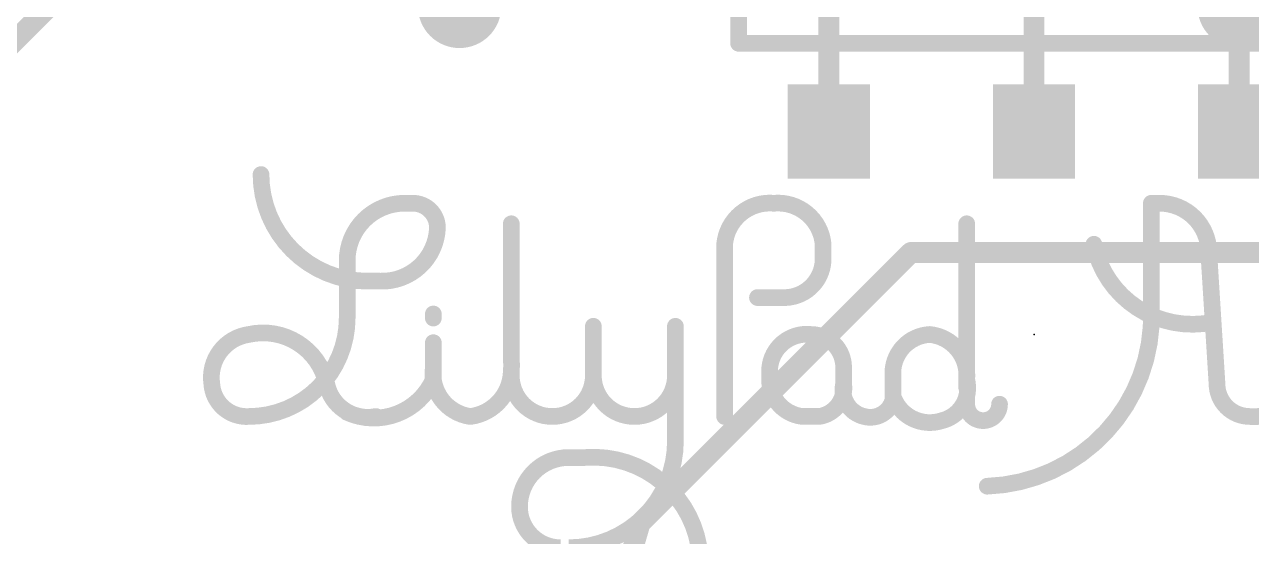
# Model space of a CAD drawing. Extents: x 0 to 107, y -24 to 80.
# Drawn here: x 18.18 to 33.13, y 38.15 to 44.39 of the extents above; entities that cross this region are included whole.
import ezdxf

# ---------------------------------------------------------------- set-up
doc = ezdxf.new("R2010")
doc.units = 0
for name, color, linetype in [('1', 12, 'CONTINUOUS'), ('16', 132, 'CONTINUOUS'), ('18', 110, 'CONTINUOUS'), ('21', 53, 'CONTINUOUS'), ('23', 53, 'CONTINUOUS')]:
    doc.layers.add(name, color=color, linetype=linetype)

# ---------------------------------------------------------------- blocks, each defined once
blk = doc.blocks.new('RECT')
blk.add_solid([(-0.5, -0.5), (0.5, -0.5), (-0.5, 0.5), (0.5, 0.5)])
blk = doc.blocks.new('ROUNDV')
at = {"const_width": 0.5}
blk.add_lwpolyline([(0, -0.25, 1), (0, 0.25, 1), (0, -0.25)], format="xyb", dxfattribs=at)

msp = doc.modelspace()

# ---------------------------------------------------------------- linework, layer by layer
at = {"layer": '1', "const_width": 0.254}
for points in [[(27.98, 48.7351), (27.98, 43.0851)], [(30.48, 48.7351), (30.48, 43.0851)], [(32.9801, 44.6101), (32.98, 43.0851)]]:
    msp.add_lwpolyline(points, dxfattribs=at)
at = {"layer": '1', "const_width": 0.127}
for points in [[(27.9165, 43.0851, 1), (28.0435, 43.0851)], [(30.4165, 43.0851, 1), (30.5435, 43.0851)], [(32.9165, 43.0851, 1), (33.0435, 43.0851)]]:
    msp.add_lwpolyline(points, format="xyb", dxfattribs=at)
at = {"layer": '16'}
for points, const_width in [([(5.4864, 54.6101, 0.4142), (30.48, 29.6165)], 0.254), ([(30.5054, 29.6165, 0.4142), (55.4737, 54.5848)], 0.254), ([(28.9801, 41.6736, 1), (28.9801, 41.5466)], 0.127), ([(29.025, 41.5652, 1), (28.9352, 41.655)], 0.127), ([(30.48, 41.6736, 1), (30.48, 41.5466)], 0.127), ([(30.48, 41.5466, 1), (30.48, 41.6736)], 0.127), ([(31.75, 41.6736, 1), (31.75, 41.5466)], 0.127), ([(31.75, 41.5466, 1), (31.75, 41.6736)], 0.127), ([(30.0609, 41.6609, 1), (30.0609, 41.5593)], 0.1016), ([(30.48, 41.5593, 1), (30.48, 41.6609)], 0.1016), ([(30.8991, 41.6609, 1), (30.8991, 41.5593)], 0.1016), ([(31.75, 41.5593, 1), (31.75, 41.6609)], 0.1016), ([(25.7411, 38.2925, 1), (25.6191, 38.3277)], 0.127), ([(25.6352, 38.355, 1), (25.725, 38.2652)], 0.127)]:
    msp.add_lwpolyline(points, format="xyb", dxfattribs=dict(at, const_width=const_width))
for points, const_width in [([(17.48, 43.6101), (23.48, 49.6101)], 0.254), ([(25.6801, 38.3101), (28.9801, 41.6101)], 0.254), ([(28.9801, 41.6101), (30.48, 41.6101)], 0.254), ([(30.48, 41.6101), (31.75, 41.6101)], 0.254), ([(31.75, 41.6101), (33.48, 41.6101)], 0.254), ([(30.48, 41.6101), (30.0609, 41.6101)], 0.2032), ([(31.75, 41.6101), (30.8991, 41.6101)], 0.2032), ([(24.3784, 33.8089), (25.6801, 38.3101)], 0.254)]:
    msp.add_lwpolyline(points, dxfattribs=dict(at, const_width=const_width))
at = {"layer": '21', "const_width": 0.2032}
for points in [[(26.88, 47.6601), (26.88, 44.1601)], [(26.88, 44.1601), (34.08, 44.1601)], [(22.81, 42.2101), (22.91, 42.2101)], [(31.91, 42.2101), (32.01, 42.2101)], [(31.91, 40.9101), (31.91, 42.2101)], [(24.11, 40.3101), (24.11, 41.9601)], [(29.66, 39.9601), (29.66, 41.9601)], [(26.71, 39.6101), (26.71, 41.7101)], [(27.91, 41.7101), (27.91, 41.5101)], [(22.11, 40.8101), (22.11, 41.5101)], [(32.61, 41.6101), (32.71, 40.0101)], [(22.36, 41.2601), (22.51, 41.2601)], [(27.41, 41.0601), (27.11, 41.0601)], [(23.16, 40.8101), (23.16, 40.8601)], [(25.11, 40.1101), (25.11, 40.7101)], [(26.11, 40.1101), (26.11, 40.7101)], [(27.66, 40.6101), (27.76, 40.6101)], [(23.16, 40.2101), (23.16, 40.5101)], [(23.16, 40.2101), (23.16, 40.0601)], [(24.11, 40.1101), (24.11, 40.1601)], [(28.16, 40.2101), (28.16, 40.0101)], [(26.11, 39.3101), (26.11, 40.1101)], [(28.76, 39.8601), (28.76, 40.1101)], [(28.76, 39.8101), (28.76, 39.8601)], [(29.66, 39.8601), (29.66, 39.7601)], [(27.86, 39.6101), (27.66, 39.6101)], [(24.81, 39.1101), (25.01, 39.1101)]]:
    msp.add_lwpolyline(points, dxfattribs=at)
at = {"layer": '21'}
for points, const_width in [([(26.88, 44.2109, 1), (26.88, 44.1093)], 0.1016), ([(26.8292, 44.1601, 1), (26.9308, 44.1601)], 0.1016), ([(21.06, 42.5601, 0.4142), (22.36, 41.2601)], 0.2032), ([(21.1108, 42.5601, 1), (21.0092, 42.5601)], 0.1016), ([(22.81, 42.2101, 0.4142), (22.11, 41.5101)], 0.2032), ([(22.81, 42.2609, 1), (22.81, 42.1593)], 0.1016), ([(22.81, 42.1593, 1), (22.81, 42.2609)], 0.1016), ([(23.21, 41.9101, 0.4142), (22.91, 42.2101)], 0.2032), ([(22.91, 42.2609, 1), (22.91, 42.1593)], 0.1016), ([(22.91, 42.1593, 1), (22.91, 42.2609)], 0.1016), ([(27.31, 42.2101, 0.4142), (26.71, 41.7101)], 0.2032), ([(27.91, 41.7101, 0.4141), (27.31, 42.2101)], 0.2032), ([(27.3054, 42.2607, 1), (27.3146, 42.1595)], 0.1016), ([(27.3054, 42.1595, 1), (27.3146, 42.2607)], 0.1016), ([(31.91, 42.2609, 1), (31.91, 42.1593)], 0.1016), ([(31.9608, 42.2101, 1), (31.8592, 42.2101)], 0.1016), ([(32.61, 41.6101, 0.4142), (32.01, 42.2101)], 0.2032), ([(32.01, 42.2609, 1), (32.01, 42.1593)], 0.1016), ([(32.01, 42.1593, 1), (32.01, 42.2609)], 0.1016), ([(24.1608, 41.9601, 1), (24.0592, 41.9601)], 0.1016), ([(29.7108, 41.9601, 1), (29.6092, 41.9601)], 0.1016), ([(22.51, 41.2601, 0.4142), (23.21, 41.9101)], 0.2032), ([(23.2608, 41.9082, 1), (23.1592, 41.912)], 0.1016), ([(23.1592, 41.9101, 1), (23.2608, 41.9101)], 0.1016), ([(26.7608, 41.7101, 1), (26.6592, 41.7101)], 0.1016), ([(26.6594, 41.7147, 1), (26.7606, 41.7055)], 0.1016), ([(27.9608, 41.7101, 1), (27.8592, 41.7101)], 0.1016), ([(27.8594, 41.7055, 1), (27.9606, 41.7147)], 0.1016), ([(31.21, 41.7101, 0.4142), (32.66, 40.7601)], 0.2032), ([(31.2597, 41.7205, 1), (31.1603, 41.6997)], 0.1016), ([(22.1608, 41.5101, 1), (22.0592, 41.5101)], 0.1016), ([(27.41, 41.0601, 0.4141), (27.91, 41.5101)], 0.2032), ([(27.9607, 41.5074, 1), (27.8593, 41.5128)], 0.1016), ([(32.6607, 41.6133, 1), (32.5593, 41.6069)], 0.1016), ([(32.5592, 41.6101, 1), (32.6608, 41.6101)], 0.1016), ([(22.0592, 41.5101, 1), (22.1608, 41.5101)], 0.1016), ([(27.8592, 41.5101, 1), (27.9608, 41.5101)], 0.1016), ([(22.36, 41.3109, 1), (22.36, 41.2093)], 0.1016), ([(22.36, 41.2093, 1), (22.36, 41.3109)], 0.1016), ([(22.5119, 41.3109, 1), (22.5081, 41.2093)], 0.1016), ([(22.51, 41.2093, 1), (22.51, 41.3109)], 0.1016), ([(27.11, 41.1109, 1), (27.11, 41.0093)], 0.1016), ([(27.4127, 41.1108, 1), (27.4073, 41.0094)], 0.1016), ([(27.41, 41.0093, 1), (27.41, 41.1109)], 0.1016), ([(29.91, 38.7601, 0.4142), (31.91, 40.9101)], 0.2032), ([(31.9608, 40.9119, 1), (31.8592, 40.9083)], 0.1016), ([(20.91, 39.6101, 0.4142), (22.11, 40.8101)], 0.2032), ([(22.1608, 40.8101, 1), (22.0592, 40.8101)], 0.1016), ([(22.0592, 40.8101, 1), (22.1608, 40.8101)], 0.1016), ([(23.2108, 40.8601, 1), (23.1092, 40.8601)], 0.1016), ([(23.1092, 40.8101, 1), (23.2108, 40.8101)], 0.1016), ([(31.8592, 40.9101, 1), (31.9608, 40.9101)], 0.1016), ([(32.6704, 40.7104, 1), (32.6496, 40.8098)], 0.1016), ([(20.91, 40.6101, 0.4142), (20.46, 40.0101)], 0.2032), ([(21.86, 40.0101, 0.4142), (20.91, 40.6101)], 0.2032), ([(20.8988, 40.6597, 1), (20.9212, 40.5605)], 0.1016), ([(20.9172, 40.5598, 1), (20.9028, 40.6604)], 0.1016), ([(25.1608, 40.7101, 1), (25.0592, 40.7101)], 0.1016), ([(26.1608, 40.7101, 1), (26.0592, 40.7101)], 0.1016), ([(27.66, 40.6101, 0.4142), (27.26, 40.1101)], 0.2032), ([(27.66, 40.6609, 1), (27.66, 40.5593)], 0.1016), ([(27.6656, 40.5596, 1), (27.6544, 40.6606)], 0.1016), ([(28.16, 40.2101, 0.4142), (27.76, 40.6101)], 0.2032), ([(27.76, 40.6609, 1), (27.76, 40.5593)], 0.1016), ([(27.76, 40.5593, 1), (27.76, 40.6609)], 0.1016), ([(29.21, 40.6101, 0.4142), (28.76, 40.1101)], 0.2032), ([(29.66, 40.0601, 0.4142), (29.21, 40.6101)], 0.2032), ([(29.2151, 40.6606, 1), (29.2049, 40.5596)], 0.1016), ([(29.2127, 40.5594, 1), (29.2073, 40.6608)], 0.1016), ([(23.2108, 40.5101, 1), (23.1092, 40.5101)], 0.1016), ([(24.11, 40.1601, 0.0384), (24.11, 40.3101)], 0.2032), ([(24.1607, 40.314, 1), (24.0593, 40.3062)], 0.1016), ([(23.16, 40.2101, 0.4142), (23.61, 39.6101)], 0.2032), ([(23.2108, 40.2101, 1), (23.1092, 40.2101)], 0.1016), ([(23.1092, 40.2101, 1), (23.2108, 40.2101)], 0.1016), ([(23.2103, 40.2029, 1), (23.1097, 40.2173)], 0.1016), ([(23.61, 39.6101, 0.37), (24.11, 40.1601)], 0.2032), ([(24.0592, 40.3101, 1), (24.1608, 40.3101)], 0.1016), ([(24.1608, 40.1586, 1), (24.0592, 40.1616)], 0.1016), ([(24.1608, 40.1601, 1), (24.0592, 40.1601)], 0.1016), ([(28.2108, 40.2101, 1), (28.1092, 40.2101)], 0.1016), ([(28.1092, 40.2101, 1), (28.2108, 40.2101)], 0.1016), ([(20.46, 40.0101, 0.4142), (20.91, 39.6101)], 0.2032), ([(20.5107, 40.0131, 1), (20.4093, 40.0071)], 0.1016), ([(21.86, 40.0101, 0.4142), (22.46, 39.6101)], 0.2032), ([(21.9098, 40.0201, 1), (21.8102, 40.0001)], 0.1016), ([(21.8104, 39.9989, 1), (21.9096, 40.0213)], 0.1016), ([(22.11, 39.6601, 0.4142), (23.16, 40.0601)], 0.2032), ([(23.1092, 40.0601, 1), (23.2108, 40.0601)], 0.1016), ([(23.2064, 40.0393, 1), (23.1136, 40.0809)], 0.1016), ([(24.0593, 40.164, 1), (24.1607, 40.1562)], 0.1016), ([(24.11, 40.1101, 0.4142), (24.61, 39.6101)], 0.2032), ([(24.1608, 40.1101, 1), (24.0592, 40.1101)], 0.1016), ([(24.0592, 40.1101, 1), (24.1608, 40.1101)], 0.1016), ([(24.61, 39.6101, 0.4142), (25.11, 40.1101)], 0.2032), ([(25.1608, 40.1101, 1), (25.0592, 40.1101)], 0.1016), ([(25.11, 40.1101, 0.4142), (25.61, 39.6101)], 0.2032), ([(25.1608, 40.1101, 1), (25.0592, 40.1101)], 0.1016), ([(25.0592, 40.1101, 1), (25.1608, 40.1101)], 0.1016), ([(25.61, 39.6101, 0.4142), (26.11, 40.1101)], 0.2032), ([(26.1608, 40.1101, 1), (26.0592, 40.1101)], 0.1016), ([(26.1608, 40.1101, 1), (26.0592, 40.1101)], 0.1016), ([(26.0592, 40.1101, 1), (26.1608, 40.1101)], 0.1016), ([(27.26, 40.1101, 0.4142), (27.66, 39.6101)], 0.2032), ([(27.3105, 40.1045, 1), (27.2095, 40.1157)], 0.1016), ([(27.2095, 40.1045, 1), (27.3105, 40.1157)], 0.1016), ([(27.86, 39.6101, 0.4142), (28.16, 40.0101)], 0.2032), ([(28.16, 40.0101, 0.4142), (28.41, 39.6101)], 0.2032), ([(28.2103, 40.0173, 1), (28.1097, 40.0029)], 0.1016), ([(28.2095, 39.9987, 1), (28.1105, 40.0215)], 0.1016), ([(28.8108, 40.1101, 1), (28.7092, 40.1101)], 0.1016), ([(28.7093, 40.1074, 1), (28.8107, 40.1128)], 0.1016), ([(29.66, 39.8601, 0.1231), (29.66, 40.0601)], 0.2032), ([(29.7093, 40.0724, 1), (29.6107, 40.0478)], 0.1016), ([(29.6095, 40.0652, 1), (29.7105, 40.055)], 0.1016), ([(32.71, 40.0101, 0.4142), (33.11, 39.6101)], 0.2032), ([(32.7608, 40.0101, 1), (32.6592, 40.0101)], 0.1016), ([(20.4097, 40.0029, 1), (20.5103, 40.0173)], 0.1016), ([(28.1092, 40.0101, 1), (28.2108, 40.0101)], 0.1016), ([(28.8108, 39.8601, 1), (28.7092, 39.8601)], 0.1016), ([(28.76, 39.8601, 0.4142), (29.36, 39.5601)], 0.2032), ([(28.8082, 39.8762, 1), (28.7118, 39.844)], 0.1016), ([(29.36, 39.5601, 0.277), (29.66, 39.8601)], 0.2032), ([(29.6092, 39.9601, 1), (29.7108, 39.9601)], 0.1016), ([(29.7108, 39.8601, 1), (29.6092, 39.8601)], 0.1016), ([(29.6107, 39.8724, 1), (29.7093, 39.8478)], 0.1016), ([(29.7093, 39.8478, 1), (29.6107, 39.8724)], 0.1016), ([(32.6593, 40.0069, 1), (32.7607, 40.0133)], 0.1016), ([(33.11, 39.6101, 0.4142), (33.51, 39.9101)], 0.2032), ([(28.41, 39.6101, 0.4142), (28.76, 39.8101)], 0.2032), ([(28.7092, 39.8601, 1), (28.8108, 39.8601)], 0.1016), ([(28.7092, 39.8101, 1), (28.8108, 39.8101)], 0.1016), ([(28.809, 39.7967, 1), (28.711, 39.8235)], 0.1016), ([(29.66, 39.7601, 0.4142), (29.86, 39.5601)], 0.2032), ([(29.7108, 39.7601, 1), (29.6092, 39.7601)], 0.1016), ([(29.6092, 39.7601, 1), (29.7108, 39.7601)], 0.1016), ([(29.86, 39.5601, 0.4142), (30.06, 39.7601)], 0.2032), ([(30.1108, 39.7601, 1), (30.0092, 39.7601)], 0.1016), ([(20.91, 39.6609, 1), (20.91, 39.5593)], 0.1016), ([(20.913, 39.5594, 1), (20.907, 39.6608)], 0.1016), ([(22.1308, 39.7065, 1), (22.0892, 39.6137)], 0.1016), ([(22.47, 39.5603, 1), (22.45, 39.6599)], 0.1016), ([(23.6037, 39.6605, 1), (23.6163, 39.5597)], 0.1016), ([(23.6028, 39.5598, 1), (23.6172, 39.6604)], 0.1016), ([(24.61, 39.6609, 1), (24.61, 39.5593)], 0.1016), ([(24.61, 39.5593, 1), (24.61, 39.6609)], 0.1016), ([(25.61, 39.6609, 1), (25.61, 39.5593)], 0.1016), ([(25.61, 39.5593, 1), (25.61, 39.6609)], 0.1016), ([(26.6592, 39.6101, 1), (26.7608, 39.6101)], 0.1016), ([(27.66, 39.6609, 1), (27.66, 39.5593)], 0.1016), ([(27.6544, 39.5596, 1), (27.6656, 39.6606)], 0.1016), ([(27.8528, 39.6604, 1), (27.8672, 39.5598)], 0.1016), ([(27.86, 39.5593, 1), (27.86, 39.6609)], 0.1016), ([(28.4234, 39.6591, 1), (28.3966, 39.5611)], 0.1016), ([(28.3986, 39.5606, 1), (28.4214, 39.6596)], 0.1016), ([(29.3477, 39.6094, 1), (29.3723, 39.5108)], 0.1016), ([(29.3761, 39.5119, 1), (29.3439, 39.6083)], 0.1016), ([(29.86, 39.6109, 1), (29.86, 39.5093)], 0.1016), ([(29.86, 39.5093, 1), (29.86, 39.6109)], 0.1016), ([(33.1172, 39.6604, 1), (33.1028, 39.5598)], 0.1016), ([(33.11, 39.5593, 1), (33.11, 39.6609)], 0.1016), ([(24.81, 38.0101, 0.4142), (26.11, 39.3101)], 0.2032), ([(26.1608, 39.3101, 1), (26.0592, 39.3101)], 0.1016), ([(26.0592, 39.3101, 1), (26.1608, 39.3101)], 0.1016), ([(24.81, 39.1101, 0.4142), (24.21, 38.5101)], 0.2032), ([(24.81, 39.1609, 1), (24.81, 39.0593)], 0.1016), ([(24.81, 39.0593, 1), (24.81, 39.1609)], 0.1016), ([(26.41, 37.9101, 0.4142), (25.01, 39.1101)], 0.2032), ([(25.0061, 39.1608, 1), (25.0139, 39.0594)], 0.1016), ([(25.01, 39.0593, 1), (25.01, 39.1609)], 0.1016), ([(29.9082, 38.8109, 1), (29.9118, 38.7093)], 0.1016), ([(24.21, 38.5101, 0.4142), (24.71, 38.0101)], 0.2032), ([(24.2608, 38.5101, 1), (24.1592, 38.5101)], 0.1016), ([(24.1592, 38.5101, 1), (24.2608, 38.5101)], 0.1016)]:
    msp.add_lwpolyline(points, format="xyb", dxfattribs=dict(at, const_width=const_width))
at = {"layer": '23'}
msp.add_point((30.48, 40.6101), dxfattribs=at)

# ---------------------------------------------------------------- block references
at = {"layer": '1', "yscale": 1.15}
for p in [(27.98, 43.0851), (30.48, 43.0851), (32.98, 43.0851)]:
    msp.add_blockref('RECT', p, dxfattribs=at)
at = {"layer": '18', "xscale": 1.016, "yscale": 1.016}
for p in [(23.48, 44.6102), (23.48, 44.6102), (32.9801, 44.6101), (32.9801, 44.6101)]:
    msp.add_blockref('ROUNDV', p, dxfattribs=at)

doc.saveas('drawing.dxf')
